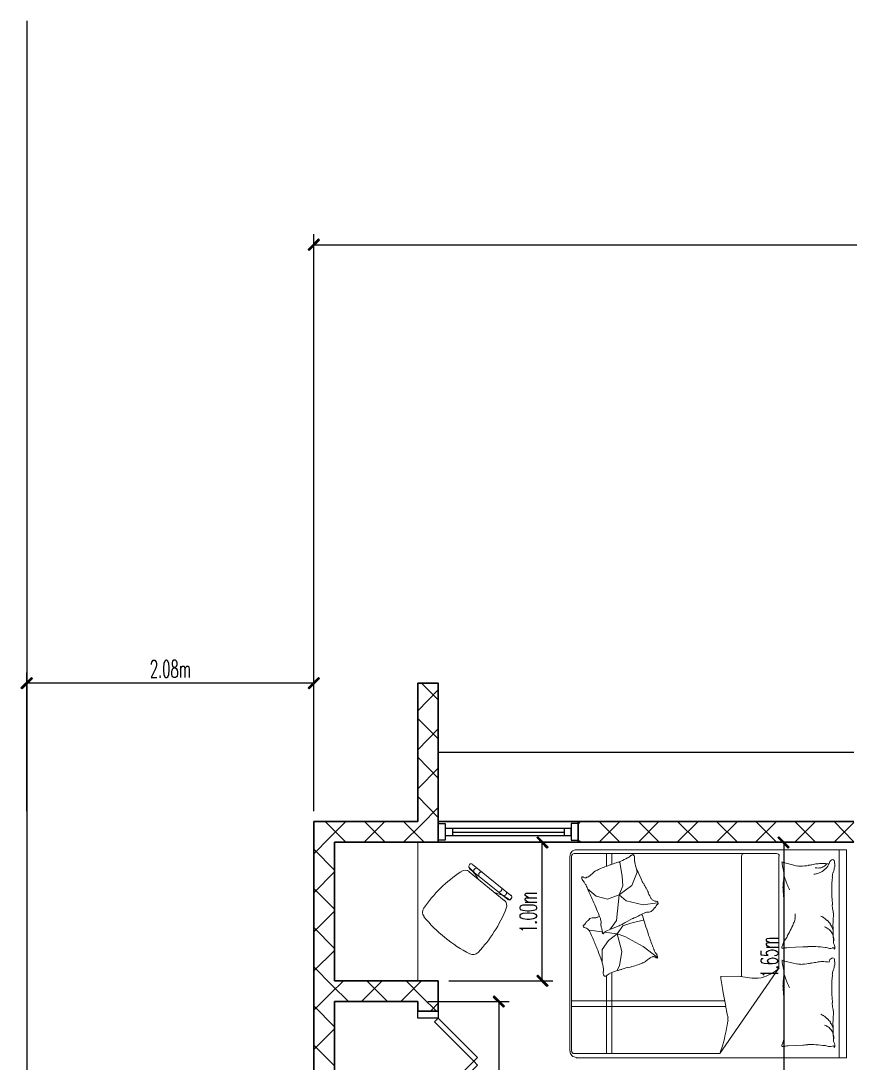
# Model space of a CAD drawing. Header units: millimetres. Extents: x -102235 to 28000, y -9692 to 28742.
# Drawn here: x -102235 to -90250, y 13686 to 28742 of the extents above; entities that cross this region are included whole.
import ezdxf

# ---------------------------------------------------------------- set-up
doc = ezdxf.new("R2010")
doc.units = ezdxf.units.MM
doc.header["$MEASUREMENT"] = 0
for name, color, linetype, lineweight in [('Drawing & Figure_Pen_No__1', 7, 'Continuous', 13), ('Drawing & Figure_Pen_No__141', 7, 'Continuous', 20), ('Drawing & Figure_Pen_No__41', 7, 'Continuous', 25), ('Drawing & Figure_Pen_No__7', 7, 'Continuous', 35)]:
    doc.layers.add(name, color=color, linetype=linetype, lineweight=lineweight)

msp = doc.modelspace()

# ---------------------------------------------------------------- hatches: boundary and pattern name
at = {"layer": 'Drawing & Figure_Pen_No__1', "linetype": 'Continuous', "lineweight": 0, "true_color": 0x000000}
for points in [[(-97934, 25593), (-98082, 25440), (-98069, 25427)], [(-97917, 25576), (-97934, 25593), (-98069, 25427)], [(-102082, 19259), (-102235, 19107), (-102218, 19094)], [(-102066, 19243), (-102082, 19259), (-102218, 19094)], [(-98082, 19107), (-98069, 19094), (-97934, 19259)], [(-98069, 19094), (-97917, 19243), (-97934, 19259)], [(-94615, 16808), (-94763, 16957), (-94780, 16944)], [(-94632, 16791), (-94615, 16808), (-94780, 16944)], [(-91131, 16808), (-91279, 16957), (-91296, 16944)], [(-91148, 16791), (-91131, 16808), (-91296, 16944)], [(-94763, 14958), (-94780, 14941), (-94615, 14810)], [(-94780, 14941), (-94632, 14793), (-94615, 14810)], [(-95246, 14510), (-95394, 14658), (-95411, 14641)], [(-95258, 14493), (-95246, 14510), (-95411, 14641)]]:
    msp.add_hatch(color=18, dxfattribs=at).paths.add_polyline_path(points)

# ---------------------------------------------------------------- linework, layer by layer
at = {"layer": 'Drawing & Figure_Pen_No__1', "linetype": 'Continuous', "flags": 128}
for points in [[(-97934, 25593), (-98069, 25427), (-98082, 25440)], [(-97917, 25576), (-97934, 25593), (-98069, 25427)], [(-102082, 19259), (-102218, 19094), (-102235, 19107)], [(-102066, 19243), (-102082, 19259), (-102218, 19094)], [(-98082, 19107), (-98069, 19094), (-97934, 19259)], [(-98069, 19094), (-97934, 19259), (-97917, 19243)], [(-94615, 16808), (-94780, 16944), (-94763, 16957)], [(-94632, 16791), (-94615, 16808), (-94780, 16944)], [(-91131, 16808), (-91296, 16944), (-91279, 16957)], [(-91148, 16791), (-91131, 16808), (-91296, 16944)], [(-94763, 14958), (-94780, 14941), (-94615, 14810)], [(-94780, 14941), (-94615, 14810), (-94632, 14793)], [(-95246, 14510), (-95411, 14641), (-95394, 14658)], [(-95258, 14493), (-95246, 14510), (-95411, 14641)]]:
    msp.add_lwpolyline(points, close=True, dxfattribs=at)
for points in [[(-95706, 16560, 0.414214), (-95751, 16555)], [(-95875, 16452, 0.095177), (-96414, 15922)], [(-95752, 16452, 0.337949), (-95873, 16455)], [(-95755, 16543, 0.414214), (-95750, 16498)], [(-95626, 16345, 0.077525), (-95762, 16519)], [(-95636, 16501, 0.310835), (-95680, 16490, 0.310835), (-95685, 16445)], [(-95564, 16446, 0.310835), (-95608, 16435, 0.310835), (-95614, 16390)], [(-95174, 16047, 0.083411), (-95375, 16148)], [(-95335, 16162, 0.310835), (-95292, 16177, 0.310835), (-95290, 16222)], [(-95267, 16107, 0.310835), (-95224, 16122, 0.310835), (-95222, 16167)], [(-95147, 16067, 0.414185), (-95152, 16111)], [(-95220, 15924, 0.337923), (-95249, 16041)], [(-95200, 16049, 0.414214), (-95155, 16054)], [(-96413, 15924, 0.336668), (-96408, 15803)], [(-95627, 15287, 0.095177), (-95219, 15924)], [(-96410, 15802, 0.101978), (-95748, 15264)], [(-95747, 15266, 0.336668), (-95628, 15286)]]:
    msp.add_lwpolyline(points, format="xyb", dxfattribs=at)
at = {"layer": 'Drawing & Figure_Pen_No__141', "linetype": 'Continuous', "flags": 128}
for points in [[(-96202, 18934), (-96444, 19175)], [(-96499, 18777), (-96202, 19077)], [(-96202, 18370), (-96499, 18667)], [(-96499, 18214), (-96202, 18514)], [(-96202, 17803), (-96499, 18104)], [(-96499, 17647), (-96202, 17947)], [(-96202, 17236), (-96499, 17537)], [(-96452, 17130), (-96202, 17380)], [(-97536, 16876), (-97836, 17177)], [(-97769, 16944), (-97540, 17177)], [(-97273, 16876), (-96973, 17177)], [(-96969, 16876), (-97269, 17177)], [(-96406, 16876), (-96706, 17177)], [(-96202, 17177), (-94179, 17177)], [(-94179, 17139), (-94145, 17177)], [(-93878, 16876), (-93578, 17177)], [(-93578, 16876), (-93878, 17177)], [(-93311, 16876), (-93015, 17177)], [(-93010, 16876), (-93311, 17177)], [(-92748, 16876), (-92447, 17177)], [(-92443, 16876), (-92744, 17177)], [(-92181, 16876), (-91880, 17177)], [(-91880, 16876), (-92181, 17177)], [(-91618, 16876), (-91317, 17177)], [(-91313, 16876), (-91613, 17177)], [(-91050, 16876), (-90750, 17177)], [(-90750, 16876), (-91050, 17177)], [(-90195, 16885), (-90483, 17177)], [(-90483, 16876), (-90195, 17164)], [(-96706, 16876), (-96452, 17130)], [(-98002, 16711), (-97769, 16944)], [(-96499, 14874), (-96499, 16876)], [(-96202, 16876), (-94179, 16876)], [(-94141, 16876), (-94179, 16914)], [(-97701, 16474), (-98002, 16775)], [(-91317, 16715), (-94238, 16715)], [(-90301, 16766), (-90301, 13765), (-94208, 13765)], [(-94208, 16766), (-90301, 16766)], [(-93772, 16529), (-93772, 16715)], [(-93692, 16559), (-93692, 16715)], [(-90407, 16766), (-90407, 13765)], [(-94302, 13858), (-94302, 16677)], [(-94276, 16673), (-94276, 13862)], [(-93578, 16584), (-93590, 16592)], [(-93544, 16389), (-93578, 16584)], [(-91821, 16673), (-91821, 14937)], [(-91279, 15060), (-91279, 16673)], [(-91237, 16588), (-91177, 16576), (-91012, 16533)], [(-98002, 16148), (-97701, 16449)], [(-95749, 16550), (-95758, 16542)], [(-95754, 16499), (-95199, 16051)], [(-95754, 16449), (-95250, 16038)], [(-95152, 16106), (-95707, 16554)], [(-93404, 16254), (-93328, 16444)], [(-93328, 16444), (-93336, 16491)], [(-93535, 16250), (-93544, 16389)], [(-97701, 15911), (-98002, 16207)], [(-93921, 16097), (-94048, 16203)], [(-93243, 15974), (-93489, 16029), (-93590, 16118), (-93755, 16055)], [(-93590, 16118), (-93628, 15746)], [(-93404, 16254), (-93590, 16118), (-93535, 16250)], [(-95157, 16055), (-95148, 16063)], [(-93755, 16055), (-93921, 16097)], [(-93036, 16004), (-93243, 15974)], [(-98002, 15581), (-97701, 15881)], [(-93590, 15670), (-93700, 15627), (-93789, 15589)], [(-93628, 15746), (-93700, 15644)], [(-93616, 15555), (-93535, 15670)], [(-93535, 15670), (-93421, 15708), (-93243, 15750)], [(-97701, 15344), (-98002, 15644)], [(-93836, 15581), (-94022, 15606)], [(-93616, 15555), (-93806, 15576)], [(-93506, 15517), (-93616, 15555), (-93743, 15458)], [(-93700, 15644), (-93717, 15623)], [(-93616, 15555), (-93552, 15297)], [(-93243, 15369), (-93506, 15517)], [(-93743, 15458), (-93836, 15327)], [(-93036, 15212), (-93243, 15369)], [(-90932, 15365), (-91148, 15356)], [(-98002, 15018), (-97701, 15314)], [(-93836, 15327), (-93836, 15140)], [(-93552, 15297), (-93582, 15094)], [(-97735, 14810), (-98002, 15077)], [(-93582, 15094), (-93620, 15022)], [(-91279, 15060), (-92134, 13824)], [(-91237, 15170), (-91177, 15157), (-91012, 15115)], [(-93772, 13824), (-93772, 14950)], [(-93692, 13824), (-93692, 14992)], [(-91673, 14912), (-91863, 14941), (-92126, 14937)], [(-97760, 14692), (-97574, 14874)], [(-97498, 14577), (-97735, 14810)], [(-97311, 14577), (-97011, 14874)], [(-96935, 14577), (-97235, 14874)], [(-96744, 14577), (-96444, 14874)], [(-96435, 14641), (-96668, 14874)], [(-98002, 14450), (-97760, 14692)], [(-96228, 14438), (-96435, 14641)], [(-97701, 14213), (-98002, 14514)], [(-96317, 14438), (-96202, 14552)], [(-94276, 14586), (-92066, 14586)], [(-94276, 14505), (-92054, 14505)], [(-98002, 13883), (-97701, 14184)], [(-97701, 13646), (-98002, 13947)], [(-90932, 13947), (-91148, 13938)], [(-94238, 13824), (-92134, 13824)]]:
    msp.add_lwpolyline(points, dxfattribs=at)
for points in [[(-94206, 16770, 0.414214), (-94297, 16679)], [(-94236, 16715, 0.414214), (-94276, 16675)], [(-91781, 16715, 0.414214), (-91821, 16675)], [(-91275, 16675, 0.414214), (-91315, 16715)], [(-93633, 16579, 0.006209), (-93711, 16553)], [(-93632, 16580, 0.010802), (-93588, 16595)], [(-93589, 16594, 0.019504), (-93563, 16605)], [(-93563, 16603, 0.005055), (-93466, 16650)], [(-93467, 16650, 0.101406), (-93419, 16687)], [(-93389, 16698, 0.223776), (-93413, 16687)], [(-93380, 16693, 0.255588), (-93389, 16698)], [(-93369, 16665, 0.081537), (-93381, 16696)], [(-93366, 16630, 0.071824), (-93369, 16664)], [(-93366, 16632, 0.069969), (-93363, 16597)], [(-93366, 16597, 0.035459), (-93331, 16480)], [(-91234, 16592, 0.240441), (-91236, 16592, 0.241015), (-91237, 16590)], [(-91235, 16590, 0.023589), (-91229, 16540)], [(-90727, 16567, 0.010989), (-90803, 16553)], [(-90659, 16571, 0.042275), (-90728, 16565)], [(-90552, 16565, 0.027209), (-90659, 16571)], [(-90612, 16540, 0.05368), (-90586, 16569)], [(-90603, 16497, 0.077373), (-90552, 16568)], [(-90516, 16623, 0.263369), (-90555, 16566)], [(-90475, 16604, 0.233942), (-90490, 16624, 0.233851), (-90514, 16623)], [(-90475, 16569, 0.049243), (-90478, 16604)], [(-90474, 16522, 0.036824), (-90470, 16569)], [(-94004, 16401, 0.038394), (-93958, 16439)], [(-93929, 16464, 0.059521), (-93960, 16441)], [(-93876, 16487, 0.035938), (-93927, 16462)], [(-93709, 16554, 0.011251), (-93877, 16489)], [(-93328, 16479, 0.029438), (-93268, 16345)], [(-91230, 16540, 0.034486), (-91216, 16479)], [(-91209, 16435, 0.04782), (-91218, 16480)], [(-91213, 16342, 0.078644), (-91209, 16432)], [(-91009, 16537, 0.073045), (-90970, 16533)], [(-90970, 16530, 0.023297), (-90848, 16542)], [(-90850, 16544, 0.018286), (-90804, 16552)], [(-90775, 16416, 0.047517), (-90723, 16426)], [(-90756, 16510, 0.064133), (-90710, 16504)], [(-90723, 16426, 0.047561), (-90673, 16446)], [(-90710, 16504, 0.082109), (-90673, 16510)], [(-90673, 16446, 0.077384), (-90603, 16497)], [(-90670, 16509, 0.01316), (-90649, 16516)], [(-90652, 16517, 0.015434), (-90635, 16524)], [(-90636, 16526, 0.070335), (-90611, 16542)], [(-90495, 16447, 0.035783), (-90509, 16379)], [(-90493, 16447, 0.031892), (-90477, 16522)], [(-94125, 16380, 0.328662), (-94132, 16370)], [(-94128, 16370, 0.10638), (-94122, 16341)], [(-94109, 16373, 0.299621), (-94121, 16376)], [(-94121, 16341, 0.079784), (-94100, 16309)], [(-94109, 16373, 0.189915), (-94091, 16364)], [(-94078, 16273, 0.069395), (-94103, 16309)], [(-94091, 16365, 0.033586), (-94071, 16364)], [(-94042, 16206, 0.011247), (-94075, 16274)], [(-94070, 16364, 0.075665), (-94061, 16366)], [(-94062, 16368, 0.053391), (-94047, 16375)], [(-94044, 16373, 0.017819), (-94002, 16400)], [(-93271, 16343, 0.001553), (-93237, 16278)], [(-93199, 16213, 0.001538), (-93234, 16280)], [(-91210, 16344, 0.062496), (-91219, 16230)], [(-91205, 16387, 0.009758), (-91187, 16332)], [(-91187, 16332, 0.009722), (-91166, 16279)], [(-91166, 16279, 0.007977), (-91148, 16235)], [(-90505, 16376, 0.032938), (-90517, 16197)], [(-93968, 16035, 0.004576), (-94044, 16205)], [(-93165, 16149, 0.004725), (-93199, 16217)], [(-93168, 16145, 0.003818), (-93125, 16061)], [(-91221, 16227, 0.008172), (-91215, 16136)], [(-91210, 16053, 0.008774), (-91215, 16139)], [(-91148, 16235, 0.008028), (-91129, 16192)], [(-90517, 16197, 0.026564), (-90505, 15974)], [(-93864, 15784, 0.010785), (-93967, 16035)], [(-93121, 16063, 0.296005), (-93055, 16025)], [(-93047, 15964, 0.005757), (-93058, 15950)], [(-93033, 15980, 0.296352), (-93030, 16010, 0.296332), (-93056, 16025)], [(-93044, 15972, 0.028817), (-93051, 15964)], [(-93045, 15974, 0.023129), (-93037, 15983)], [(-91204, 15858, 0.007145), (-91210, 16050)], [(-90511, 15974, 0.017904), (-90500, 15899)], [(-93289, 15822, 0.008873), (-93396, 15770)], [(-93207, 15861, 0.011509), (-93292, 15824)], [(-93260, 15840, 0.025565), (-93255, 15816)], [(-93252, 15818, 0.01081), (-93169, 15559)], [(-93156, 15868, 0.133719), (-93204, 15862)], [(-93158, 15869, 0.194116), (-93126, 15877)], [(-93125, 15877, 0.04621), (-93104, 15896)], [(-93104, 15898, 0.027522), (-93073, 15934)], [(-93072, 15930, 0.004365), (-93059, 15949)], [(-91203, 15612, 0.005464), (-91204, 15862)], [(-91048, 15769, 0.033303), (-91047, 15841)], [(-90643, 15795, 0.023191), (-90676, 15811)], [(-90496, 15859, 0.033445), (-90501, 15899)], [(-90494, 15784, 0.032015), (-90492, 15858)], [(-94099, 15686, 0.296355), (-94105, 15657, 0.296377), (-94080, 15640)], [(-94086, 15690, 0.023212), (-94095, 15681)], [(-94087, 15692, 0.028833), (-94079, 15700)], [(-94082, 15699, 0.005681), (-94071, 15712)], [(-94057, 15733, 0.004377), (-94072, 15716)], [(-94019, 15765, 0.027514), (-94052, 15731)], [(-93999, 15782, 0.046195), (-94022, 15765)], [(-93964, 15787, 0.194092), (-93997, 15782)], [(-93963, 15786, 0.133748), (-93916, 15788)], [(-93919, 15789, 0.005779), (-93875, 15804)], [(-93851, 15735, 0.056291), (-93864, 15786)], [(-93852, 15704, 0.053252), (-93852, 15674)], [(-93849, 15704, 0.055126), (-93850, 15733)], [(-93850, 15675, 0.031411), (-93841, 15631)], [(-93586, 15672, 0.03362), (-93535, 15697)], [(-93397, 15775, 0.01244), (-93533, 15701)], [(-91127, 15580, 0.00947), (-91080, 15677)], [(-91081, 15677, 0.015948), (-91056, 15737)], [(-91054, 15736, 0.072512), (-91046, 15769)], [(-90626, 15787, 0.046814), (-90641, 15797)], [(-90587, 15747, 0.031233), (-90629, 15785)], [(-90534, 15694, 0.023688), (-90583, 15750)], [(-90521, 15666, 0.048693), (-90538, 15691)], [(-90501, 15618, 0.02786), (-90522, 15666)], [(-90494, 15784, 0.018436), (-90500, 15655)], [(-94019, 15597, 0.296015), (-94082, 15640)], [(-93979, 15509, 0.003826), (-94015, 15597)], [(-93978, 15511, 0.004732), (-93949, 15440)], [(-93831, 15586, 0.030105), (-93841, 15633)], [(-93832, 15572, 0.103398), (-93831, 15564)], [(-93831, 15562, 0.323528), (-93821, 15555, 0.323541), (-93811, 15563)], [(-93828, 15569, 0.053461), (-93828, 15584)], [(-93787, 15590, 0.224337), (-93813, 15562)], [(-93170, 15558, 0.004547), (-93108, 15384)], [(-91208, 15445, 0.016098), (-91155, 15523)], [(-91207, 15476, 0.014353), (-91203, 15610)], [(-91159, 15526, 0.024599), (-91129, 15579)], [(-90568, 15627, 0.077555), (-90622, 15655)], [(-90525, 15584, 0.077517), (-90568, 15627)], [(-90495, 15523, 0.088122), (-90525, 15584)], [(-90496, 15655, 0.01083), (-90494, 15526)], [(-90495, 15528, 0.014622), (-90489, 15433)], [(-90488, 15454, 0.088121), (-90495, 15523)], [(-93949, 15438, 0.001508), (-93920, 15371)], [(-93892, 15304, 0.001523), (-93920, 15370)], [(-93107, 15383, 0.01125), (-93080, 15313)], [(-91234, 15378, 0.03976), (-91240, 15351)], [(-91219, 15408, 0.048305), (-91230, 15380)], [(-91221, 15406, 0.062946), (-91214, 15427)], [(-91214, 15429, 0.040564), (-91208, 15476)], [(-90863, 15368, 0.006206), (-90931, 15365)], [(-90744, 15371, 0.021802), (-90863, 15373)], [(-90609, 15357, 0.018823), (-90746, 15370)], [(-90580, 15352, 0.019297), (-90610, 15357)], [(-90491, 15433, 0.111295), (-90477, 15388)], [(-90471, 15354, 0.153695), (-90478, 15388)], [(-93844, 15168, 0.029441), (-93894, 15306)], [(-93119, 15217, 0.017848), (-93163, 15193)], [(-93104, 15223, 0.053466), (-93120, 15217)], [(-93091, 15225, 0.075462), (-93101, 15224)], [(-93074, 15223, 0.033482), (-93094, 15225)], [(-93083, 15314, 0.069389), (-93060, 15276)], [(-93054, 15210, 0.189926), (-93071, 15220)], [(-93039, 15244, 0.079752), (-93058, 15277)], [(-93055, 15212, 0.29957), (-93044, 15208)], [(-93036, 15214, 0.106374), (-93040, 15243)], [(-93040, 15204, 0.328549), (-93032, 15214)], [(-91238, 15350, 0.117057), (-91219, 15348)], [(-91237, 15350, 0.365515), (-91235, 15348)], [(-91147, 15355, 0.028326), (-91219, 15347)], [(-90580, 15350, 0.017367), (-90547, 15344)], [(-90545, 15344, 0.129657), (-90512, 15348)], [(-90475, 15186, 0.233942), (-90490, 15205, 0.233851), (-90514, 15205)], [(-90486, 15350, 0.191699), (-90510, 15350)], [(-90479, 15339, 0.363366), (-90486, 15351)], [(-90483, 15339, 0.27101), (-90481, 15333, 0.270904), (-90475, 15331)], [(-90479, 15336, 0.215135), (-90475, 15339)], [(-90474, 15340, 0.076358), (-90471, 15355)], [(-93815, 15046, 0.035462), (-93841, 15165)], [(-93549, 15046, 0.006188), (-93470, 15066)], [(-93469, 15062, 0.011262), (-93296, 15113)], [(-93295, 15117, 0.035942), (-93243, 15138)], [(-93241, 15136, 0.059474), (-93209, 15157)], [(-93161, 15191, 0.038403), (-93209, 15157)], [(-91496, 14932, 0.085271), (-91276, 15059)], [(-91234, 15174, 0.240441), (-91236, 15174, 0.241015), (-91237, 15172)], [(-91235, 15172, 0.023589), (-91229, 15121)], [(-91230, 15122, 0.034486), (-91216, 15060)], [(-91209, 15017, 0.04782), (-91218, 15062)], [(-91009, 15119, 0.073045), (-90970, 15115)], [(-90970, 15112, 0.023297), (-90848, 15124)], [(-90850, 15125, 0.018286), (-90804, 15134)], [(-90727, 15145, 0.010989), (-90803, 15130)], [(-90659, 15153, 0.042275), (-90728, 15147)], [(-90552, 15147, 0.027209), (-90659, 15153)], [(-90516, 15205, 0.263369), (-90555, 15148)], [(-90493, 15029, 0.031892), (-90477, 15104)], [(-90475, 15151, 0.049243), (-90478, 15186)], [(-90474, 15104, 0.036824), (-90470, 15151)], [(-93818, 15011, 0.071827), (-93818, 14976)], [(-93818, 14979, 0.081528), (-93807, 14947)], [(-93816, 15011, 0.069967), (-93816, 15046)], [(-93805, 14947, 0.255544), (-93797, 14942)], [(-93794, 14942, 0.223787), (-93769, 14951)], [(-93721, 14981, 0.101367), (-93771, 14948)], [(-93618, 15023, 0.005092), (-93719, 14984)], [(-93591, 15029, 0.019449), (-93618, 15020)], [(-93549, 15041, 0.010792), (-93594, 15029)], [(-92121, 14940, 0.007885), (-92086, 14704)], [(-91671, 14915, 0.124041), (-91495, 14934)], [(-91210, 14926, 0.062496), (-91219, 14812)], [(-91213, 14924, 0.078644), (-91209, 15014)], [(-91205, 14969, 0.009758), (-91187, 14914)], [(-91187, 14914, 0.009722), (-91166, 14861)], [(-90505, 14958, 0.032938), (-90517, 14778)], [(-90495, 15029, 0.035783), (-90509, 14961)], [(-91221, 14809, 0.008172), (-91215, 14717)], [(-91166, 14861, 0.007977), (-91148, 14817)], [(-91148, 14817, 0.008028), (-91129, 14774)], [(-90517, 14778, 0.026564), (-90505, 14556)], [(-92084, 14703, 0.009496), (-92048, 14510)], [(-91210, 14631, 0.008774), (-91215, 14716)], [(-91204, 14440, 0.007145), (-91210, 14632)], [(-92051, 14510, 0.006603), (-92023, 14380)], [(-90511, 14556, 0.017904), (-90500, 14481)], [(-90496, 14441, 0.033445), (-90501, 14481)], [(-92077, 14002, 0.009587), (-92014, 14307)], [(-92015, 14344, 0.023842), (-92022, 14380)], [(-92018, 14308, 0.080679), (-92017, 14345)], [(-91203, 14189, 0.005464), (-91204, 14439)], [(-90643, 14377, 0.023191), (-90676, 14393)], [(-90626, 14369, 0.046814), (-90641, 14379)], [(-90587, 14329, 0.031233), (-90629, 14367)], [(-90534, 14276, 0.023688), (-90583, 14332)], [(-90494, 14366, 0.018436), (-90500, 14237)], [(-90494, 14366, 0.032015), (-90492, 14440)], [(-91207, 14058, 0.014353), (-91203, 14191)], [(-90568, 14209, 0.077555), (-90622, 14237)], [(-90525, 14166, 0.077517), (-90568, 14209)], [(-90521, 14248, 0.048693), (-90538, 14273)], [(-90495, 14104, 0.088122), (-90525, 14166)], [(-90501, 14200, 0.02786), (-90522, 14248)], [(-90496, 14237, 0.01083), (-90494, 14108)], [(-92096, 13935, 0.01314), (-92078, 14002)], [(-91221, 13987, 0.062946), (-91214, 14009)], [(-91214, 14011, 0.040564), (-91208, 14058)], [(-90495, 14110, 0.014622), (-90489, 14014)], [(-90488, 14036, 0.088121), (-90495, 14104)], [(-90491, 14015, 0.111295), (-90477, 13970)], [(-94297, 13860, 0.414214), (-94206, 13769)], [(-94276, 13864, 0.414214), (-94236, 13824)], [(-92131, 13826, 0.007875), (-92097, 13937)], [(-91234, 13960, 0.03976), (-91240, 13932)], [(-91238, 13927, 0.117057), (-91219, 13926)], [(-91237, 13932, 0.365515), (-91235, 13930)], [(-91219, 13990, 0.048305), (-91230, 13962)], [(-91147, 13937, 0.028326), (-91219, 13928)], [(-90863, 13950, 0.006206), (-90931, 13947)], [(-90744, 13953, 0.021802), (-90863, 13955)], [(-90609, 13939, 0.018823), (-90746, 13952)], [(-90580, 13934, 0.019297), (-90610, 13939)], [(-90580, 13932, 0.017367), (-90547, 13926)], [(-90545, 13926, 0.129657), (-90512, 13930)], [(-90486, 13932, 0.191699), (-90510, 13932)], [(-90479, 13921, 0.363366), (-90486, 13933)], [(-90483, 13920, 0.27101), (-90481, 13914, 0.270904), (-90475, 13913)], [(-90479, 13917, 0.215135), (-90475, 13921)], [(-90471, 13936, 0.153695), (-90478, 13969)], [(-90474, 13922, 0.076358), (-90471, 13937)]]:
    msp.add_lwpolyline(points, format="xyb", dxfattribs=at)
at = {"layer": 'Drawing & Figure_Pen_No__41', "linetype": 'Continuous', "flags": 128}
for points in [[(-102150, 28742), (-102150, -9692)], [(-98002, 17325), (-98002, 25660)], [(-98002, 25508), (-66302, 25508)], [(-100347, 19446), (-100347, 19458), (-100343, 19480), (-100334, 19492), (-100321, 19505), (-100300, 19505), (-100288, 19492), (-100279, 19480), (-100275, 19458), (-100275, 19433), (-100279, 19412), (-100292, 19374), (-100351, 19255), (-100271, 19255)], [(-102150, 17325), (-102150, 19327)], [(-99928, 19420), (-99928, 19255)], [(-99928, 19374), (-99911, 19412), (-99898, 19420), (-99881, 19420), (-99868, 19412), (-99864, 19374), (-99864, 19255)], [(-99864, 19374), (-99847, 19412), (-99835, 19420), (-99818, 19420), (-99805, 19412), (-99801, 19374), (-99801, 19255)], [(-98002, 17325), (-98002, 19327)], [(-98002, 19175), (-102150, 19175)], [(-90199, 18176), (-96202, 18176)], [(-95999, 17075), (-95999, 16973)], [(-95999, 17024), (-94382, 17024)], [(-94382, 17075), (-94382, 16973)], [(-96050, 16876), (-94547, 16876)], [(-94700, 14874), (-94700, 16876)], [(-90352, 16876), (-91364, 16876)], [(-91211, 16876), (-91211, 13574)], [(-94898, 16076), (-94932, 16097), (-94945, 16110), (-94945, 16127), (-94932, 16140), (-94898, 16144), (-94776, 16144)], [(-94898, 16013), (-94932, 16029), (-94945, 16042), (-94945, 16059), (-94932, 16072), (-94898, 16076), (-94776, 16076)], [(-94945, 16013), (-94776, 16013)], [(-94979, 15606), (-94992, 15619), (-95025, 15636), (-94776, 15636)], [(-91410, 15428), (-91448, 15445), (-91461, 15458), (-91461, 15475), (-91448, 15488), (-91410, 15492), (-91292, 15492)], [(-91410, 15361), (-91448, 15382), (-91461, 15394), (-91461, 15411), (-91448, 15424), (-91410, 15428), (-91292, 15428)], [(-91461, 15361), (-91292, 15361)], [(-91541, 15310), (-91541, 15251), (-91436, 15242), (-91448, 15251), (-91461, 15267), (-91461, 15284), (-91448, 15301), (-91423, 15314), (-91389, 15322), (-91364, 15322), (-91330, 15314), (-91304, 15301), (-91292, 15284), (-91292, 15267), (-91304, 15251), (-91317, 15242), (-91342, 15238)], [(-91508, 15195), (-91533, 15191), (-91541, 15170), (-91541, 15162), (-91533, 15140), (-91495, 15132), (-91436, 15124), (-91376, 15124), (-91330, 15132), (-91304, 15140), (-91292, 15162), (-91292, 15166), (-91304, 15183), (-91330, 15195), (-91364, 15204), (-91376, 15204), (-91410, 15195), (-91436, 15183), (-91448, 15166), (-91448, 15162), (-91436, 15140), (-91410, 15132), (-91376, 15124)], [(-91495, 14958), (-91508, 14971), (-91541, 14988), (-91292, 14988)], [(-96050, 14874), (-94547, 14874)], [(-96351, 14577), (-95178, 14577)], [(-95326, 14577), (-95326, 10877)]]:
    msp.add_lwpolyline(points, dxfattribs=at)
for points in [[(-100139, 19505), (-100156, 19492), (-100169, 19458), (-100173, 19399), (-100173, 19361), (-100169, 19302), (-100156, 19268), (-100139, 19255), (-100127, 19255), (-100110, 19268), (-100097, 19302), (-100089, 19361), (-100089, 19399), (-100097, 19458), (-100110, 19492), (-100127, 19505)], [(-100025, 19505), (-100042, 19492), (-100050, 19471), (-100050, 19446), (-100042, 19420), (-100029, 19412), (-100008, 19399), (-99991, 19386), (-99978, 19361), (-99970, 19340), (-99970, 19302), (-99978, 19281), (-99983, 19268), (-100000, 19255), (-100025, 19255), (-100042, 19268), (-100050, 19281), (-100055, 19302), (-100055, 19340), (-100050, 19361), (-100038, 19386), (-100021, 19399), (-99995, 19412), (-99983, 19420), (-99978, 19446), (-99978, 19471), (-99983, 19492), (-100000, 19505)], [(-100220, 19281), (-100228, 19268), (-100220, 19255), (-100216, 19268)], [(-96101, 16906), (-96202, 16906), (-96202, 17147), (-96101, 17147)], [(-96101, 17075), (-96101, 16973), (-94280, 16973), (-94280, 17075)], [(-94280, 16906), (-94179, 16906), (-94179, 17147), (-94280, 17147)], [(-95025, 15924), (-95017, 15907), (-94979, 15894), (-94920, 15886), (-94886, 15886), (-94827, 15894), (-94788, 15907), (-94776, 15924), (-94776, 15936), (-94788, 15953), (-94827, 15966), (-94886, 15970), (-94920, 15970), (-94979, 15966), (-95017, 15953), (-95025, 15936)], [(-95025, 15805), (-95017, 15788), (-94979, 15775), (-94920, 15767), (-94886, 15767), (-94827, 15775), (-94788, 15788), (-94776, 15805), (-94776, 15818), (-94788, 15835), (-94827, 15847), (-94886, 15852), (-94920, 15852), (-94979, 15847), (-95017, 15835), (-95025, 15818)], [(-94801, 15720), (-94788, 15716), (-94776, 15720), (-94788, 15729)], [(-91317, 15073), (-91304, 15064), (-91292, 15073), (-91304, 15077)], [(-96499, 14336), (-96499, 14438), (-96202, 14438), (-96202, 14336)], [(-96202, 14336), (-96257, 14281), (-95690, 13714), (-95635, 13769)], [(-96202, 13092), (-96257, 13147), (-95690, 13714), (-95635, 13659)]]:
    msp.add_lwpolyline(points, close=True, dxfattribs=at)
at = {"layer": 'Drawing & Figure_Pen_No__7', "linetype": 'Continuous', "flags": 128}
for points in [[(-96202, 16876), (-96202, 19175), (-96499, 19175), (-96499, 17177)], [(-96499, 17177), (-98002, 17177)], [(-98002, 17177), (-98002, 14726)], [(-94179, 17177), (-96202, 17177)], [(-90199, 17177), (-94179, 17177), (-94179, 16876), (-90199, 16876)], [(-97701, 16876), (-96202, 16876)], [(-97701, 14874), (-97701, 16876)], [(-96202, 16876), (-94179, 16876)], [(-96202, 14874), (-97701, 14874)], [(-96499, 14577), (-96499, 14438), (-96202, 14438), (-96202, 14874)], [(-98002, 14726), (-98002, 10725)], [(-97701, 10877), (-97701, 14577)], [(-97701, 14577), (-96499, 14577)]]:
    msp.add_lwpolyline(points, dxfattribs=at)

doc.saveas('drawing.dxf')
